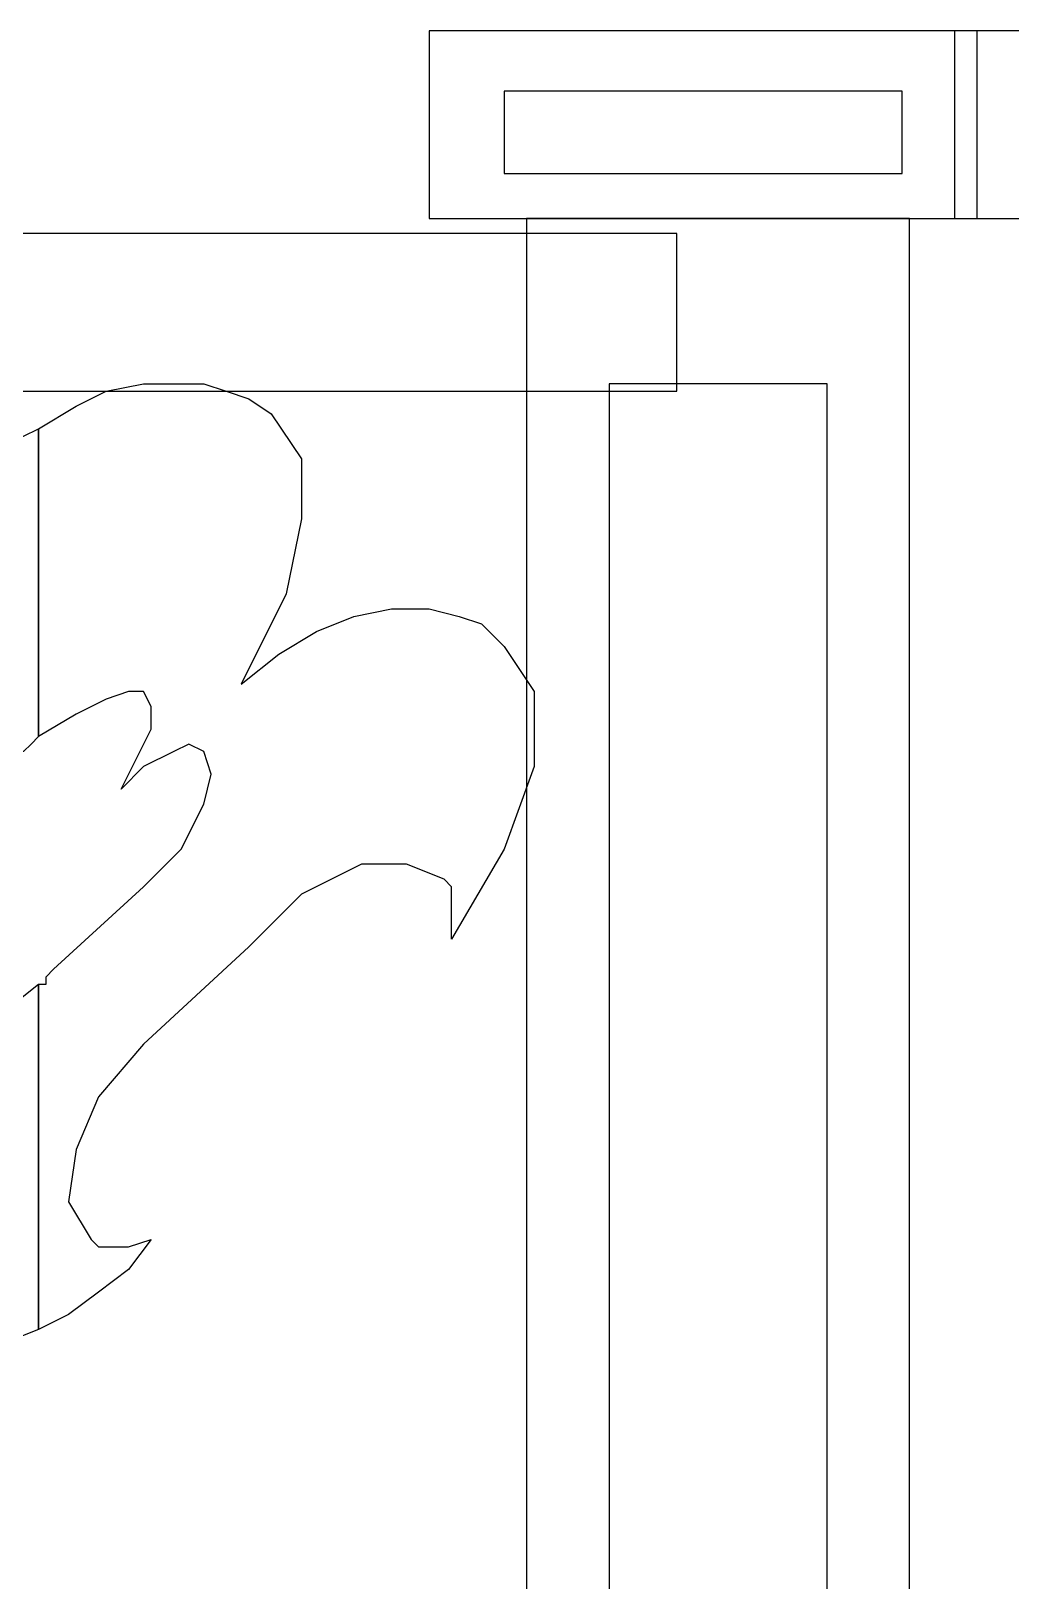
# Model space of a CAD drawing. Header units: centimetres. Extents: x -68 to 49, y -36 to 8.
# Drawn here: x -37.75 to -28.15, y -9.89 to 5.3 of the extents above; entities that cross this region are included whole.
import ezdxf

# ---------------------------------------------------------------- set-up
doc = ezdxf.new("R2010")
doc.units = ezdxf.units.CM
doc.header["$MEASUREMENT"] = 0
doc.layers.add('layer 1', color=7, linetype='Continuous')

msp = doc.modelspace()

# ---------------------------------------------------------------- linework, layer by layer
at = {"layer": 'layer 1', "color": 98}
for points, knots in [([(-33.85305, 5.30087), (-33.85305, 5.30087), (-28.4812, 5.30087), (-28.4812, 5.30087), (-28.4812, 5.30087), (-28.4812, 5.30087), (-28.4812, 3.4612), (-28.4812, 3.4612), (-28.4812, 3.4612), (-28.4812, 3.4612), (-33.85305, 3.4612), (-33.85305, 3.4612), (-33.85305, 3.4612), (-33.85305, 3.4612), (-33.85305, 5.30087), (-33.85305, 5.30087)], [0, 0, 0, 0, 0.25, 0.25, 0.25, 0.25, 0.5, 0.5, 0.5, 0.5, 0.75, 0.75, 0.75, 0.75, 1, 1, 1, 1]), ([(-28.70196, 5.30087), (-28.70196, 5.30087), (-23.4037, 5.30087), (-23.4037, 5.30087), (-23.4037, 5.30087), (-23.4037, 5.30087), (-23.4037, 3.4612), (-23.4037, 3.4612), (-23.4037, 3.4612), (-23.4037, 3.4612), (-28.70196, 3.4612), (-28.70196, 3.4612), (-28.70196, 3.4612), (-28.70196, 3.4612), (-28.70196, 5.30087), (-28.70196, 5.30087)], [0, 0, 0, 0, 0.25, 0.25, 0.25, 0.25, 0.5, 0.5, 0.5, 0.5, 0.75, 0.75, 0.75, 0.75, 1, 1, 1, 1]), ([(-32.89642, 3.4612), (-32.89642, 3.4612), (-29.14348, 3.4612), (-29.14348, 3.4612), (-29.14348, 3.4612), (-29.14348, 3.4612), (-29.14348, -34.58325), (-29.14348, -34.58325), (-29.14348, -34.58325), (-29.14348, -34.58325), (-32.89642, -34.58325), (-32.89642, -34.58325), (-32.89642, -34.58325), (-32.89642, -34.58325), (-32.89642, 3.4612), (-32.89642, 3.4612)], [0, 0, 0, 0, 0.25, 0.25, 0.25, 0.25, 0.5, 0.5, 0.5, 0.5, 0.75, 0.75, 0.75, 0.75, 1, 1, 1, 1]), ([(-63.72934, 3.31403), (-63.72934, 3.31403), (-31.42468, 3.31403), (-31.42468, 3.31403), (-31.42468, 3.31403), (-31.42468, 3.31403), (-31.42468, 1.7687), (-31.42468, 1.7687), (-31.42468, 1.7687), (-31.42468, 1.7687), (-63.72934, 1.7687), (-63.72934, 1.7687), (-63.72934, 1.7687), (-63.72934, 1.7687), (-63.72934, 3.31403), (-63.72934, 3.31403)], [0, 0, 0, 0, 0.25, 0.25, 0.25, 0.25, 0.5, 0.5, 0.5, 0.5, 0.75, 0.75, 0.75, 0.75, 1, 1, 1, 1]), ([(-37.67957, -7.42967), (-37.67957, -7.42967), (-37.38522, -7.28249), (-37.38522, -7.28249), (-37.38522, -7.28249), (-37.38522, -7.28249), (-37.09087, -7.06173), (-37.09087, -7.06173), (-37.09087, -7.06173), (-37.09087, -7.06173), (-36.79652, -6.84097), (-36.79652, -6.84097), (-36.79652, -6.84097), (-36.79652, -6.84097), (-36.57576, -6.54662), (-36.57576, -6.54662), (-36.57576, -6.54662), (-36.57576, -6.54662), (-36.79652, -6.62021), (-36.79652, -6.62021), (-36.79652, -6.62021), (-36.79652, -6.62021), (-36.9437, -6.62021), (-36.9437, -6.62021), (-36.9437, -6.62021), (-36.9437, -6.62021), (-37.09087, -6.62021), (-37.09087, -6.62021), (-37.09087, -6.62021), (-37.09087, -6.62021), (-37.16446, -6.54662), (-37.16446, -6.54662), (-37.16446, -6.54662), (-37.16446, -6.54662), (-37.16446, -6.54662), (-37.16446, -6.54662), (-37.16446, -6.54662), (-37.16446, -6.54662), (-37.38522, -6.17869), (-37.38522, -6.17869), (-37.38522, -6.17869), (-37.38522, -6.17869), (-37.31163, -5.66358), (-37.31163, -5.66358), (-37.31163, -5.66358), (-37.31163, -5.66358), (-37.09087, -5.14847), (-37.09087, -5.14847), (-37.09087, -5.14847), (-37.09087, -5.14847), (-36.64935, -4.63336), (-36.64935, -4.63336), (-36.64935, -4.63336), (-36.64935, -4.63336), (-35.61913, -3.67673), (-35.61913, -3.67673), (-35.61913, -3.67673), (-35.61913, -3.67673), (-35.10403, -3.16163), (-35.10403, -3.16163), (-35.10403, -3.16163), (-35.10403, -3.16163), (-34.51533, -2.86728), (-34.51533, -2.86728), (-34.51533, -2.86728), (-34.51533, -2.86728), (-34.07381, -2.86728), (-34.07381, -2.86728), (-34.07381, -2.86728), (-34.07381, -2.86728), (-33.70587, -3.01445), (-33.70587, -3.01445), (-33.70587, -3.01445), (-33.70587, -3.01445), (-33.70587, -3.01445), (-33.70587, -3.01445), (-33.70587, -3.01445), (-33.70587, -3.01445), (-33.63229, -3.08804), (-33.63229, -3.08804), (-33.63229, -3.08804), (-33.63229, -3.08804), (-33.63229, -3.23521), (-33.63229, -3.23521), (-33.63229, -3.23521), (-33.63229, -3.23521), (-33.63229, -3.45597), (-33.63229, -3.45597), (-33.63229, -3.45597), (-33.63229, -3.45597), (-33.63229, -3.60315), (-33.63229, -3.60315), (-33.63229, -3.60315), (-33.63229, -3.60315), (-33.11718, -2.7201), (-33.11718, -2.7201), (-33.11718, -2.7201), (-33.11718, -2.7201), (-32.82283, -1.91065), (-32.82283, -1.91065), (-32.82283, -1.91065), (-32.82283, -1.91065), (-32.82283, -1.17478), (-32.82283, -1.17478), (-32.82283, -1.17478), (-32.82283, -1.17478), (-33.11718, -0.73326), (-33.11718, -0.73326), (-33.11718, -0.73326), (-33.11718, -0.73326), (-33.11718, -0.73326), (-33.11718, -0.73326), (-33.11718, -0.73326), (-33.11718, -0.73326), (-33.33794, -0.5125), (-33.33794, -0.5125), (-33.33794, -0.5125), (-33.33794, -0.5125), (-33.5587, -0.43891), (-33.5587, -0.43891), (-33.5587, -0.43891), (-33.5587, -0.43891), (-33.85305, -0.36532), (-33.85305, -0.36532), (-33.85305, -0.36532), (-33.85305, -0.36532), (-34.22098, -0.36532), (-34.22098, -0.36532), (-34.22098, -0.36532), (-34.22098, -0.36532), (-34.58892, -0.43891), (-34.58892, -0.43891), (-34.58892, -0.43891), (-34.58892, -0.43891), (-34.95685, -0.58608), (-34.95685, -0.58608), (-34.95685, -0.58608), (-34.95685, -0.58608), (-35.32479, -0.80684), (-35.32479, -0.80684), (-35.32479, -0.80684), (-35.32479, -0.80684), (-35.69272, -1.10119), (-35.69272, -1.10119), (-35.69272, -1.10119), (-35.69272, -1.10119), (-35.2512, -0.21815), (-35.2512, -0.21815), (-35.2512, -0.21815), (-35.2512, -0.21815), (-35.10403, 0.51772), (-35.10403, 0.51772), (-35.10403, 0.51772), (-35.10403, 0.51772), (-35.10403, 1.10642), (-35.10403, 1.10642), (-35.10403, 1.10642), (-35.10403, 1.10642), (-35.39837, 1.54794), (-35.39837, 1.54794), (-35.39837, 1.54794), (-35.39837, 1.54794), (-35.39837, 1.54794), (-35.39837, 1.54794), (-35.39837, 1.54794), (-35.39837, 1.54794), (-35.61913, 1.69511), (-35.61913, 1.69511), (-35.61913, 1.69511), (-35.61913, 1.69511), (-35.83989, 1.7687), (-35.83989, 1.7687), (-35.83989, 1.7687), (-35.83989, 1.7687), (-36.06066, 1.84229), (-36.06066, 1.84229), (-36.06066, 1.84229), (-36.06066, 1.84229), (-36.355, 1.84229), (-36.355, 1.84229), (-36.355, 1.84229), (-36.355, 1.84229), (-36.64935, 1.84229), (-36.64935, 1.84229), (-36.64935, 1.84229), (-36.64935, 1.84229), (-37.01729, 1.7687), (-37.01729, 1.7687), (-37.01729, 1.7687), (-37.01729, 1.7687), (-37.31163, 1.62153), (-37.31163, 1.62153), (-37.31163, 1.62153), (-37.31163, 1.62153), (-37.67957, 1.40076), (-37.67957, 1.40076), (-37.67957, 1.40076), (-37.67957, 1.40076), (-37.67957, -1.6163), (-37.67957, -1.6163), (-37.67957, -1.6163), (-37.67957, -1.6163), (-37.31163, -1.39554), (-37.31163, -1.39554), (-37.31163, -1.39554), (-37.31163, -1.39554), (-37.01729, -1.24837), (-37.01729, -1.24837), (-37.01729, -1.24837), (-37.01729, -1.24837), (-36.79652, -1.17478), (-36.79652, -1.17478), (-36.79652, -1.17478), (-36.79652, -1.17478), (-36.64935, -1.17478), (-36.64935, -1.17478), (-36.64935, -1.17478), (-36.64935, -1.17478), (-36.64935, -1.17478), (-36.64935, -1.17478), (-36.64935, -1.17478), (-36.64935, -1.17478), (-36.57576, -1.32195), (-36.57576, -1.32195), (-36.57576, -1.32195), (-36.57576, -1.32195), (-36.57576, -1.54271), (-36.57576, -1.54271), (-36.57576, -1.54271), (-36.57576, -1.54271), (-36.72294, -1.83706), (-36.72294, -1.83706), (-36.72294, -1.83706), (-36.72294, -1.83706), (-36.87011, -2.13141), (-36.87011, -2.13141), (-36.87011, -2.13141), (-36.87011, -2.13141), (-36.64935, -1.91065), (-36.64935, -1.91065), (-36.64935, -1.91065), (-36.64935, -1.91065), (-36.355, -1.76347), (-36.355, -1.76347), (-36.355, -1.76347), (-36.355, -1.76347), (-36.20783, -1.68989), (-36.20783, -1.68989), (-36.20783, -1.68989), (-36.20783, -1.68989), (-36.06066, -1.76347), (-36.06066, -1.76347), (-36.06066, -1.76347), (-36.06066, -1.76347), (-36.06066, -1.76347), (-36.06066, -1.76347), (-36.06066, -1.76347), (-36.06066, -1.76347), (-35.98707, -1.98423), (-35.98707, -1.98423), (-35.98707, -1.98423), (-35.98707, -1.98423), (-36.06066, -2.27858), (-36.06066, -2.27858), (-36.06066, -2.27858), (-36.06066, -2.27858), (-36.28142, -2.7201), (-36.28142, -2.7201), (-36.28142, -2.7201), (-36.28142, -2.7201), (-36.64935, -3.08804), (-36.64935, -3.08804), (-36.64935, -3.08804), (-36.64935, -3.08804), (-37.53239, -3.89749), (-37.53239, -3.89749), (-37.53239, -3.89749), (-37.53239, -3.89749), (-37.60598, -3.97108), (-37.60598, -3.97108), (-37.60598, -3.97108), (-37.60598, -3.97108), (-37.60598, -4.04467), (-37.60598, -4.04467), (-37.60598, -4.04467), (-37.60598, -4.04467), (-37.60598, -4.04467), (-37.60598, -4.04467), (-37.60598, -4.04467), (-37.60598, -4.04467), (-37.67957, -4.04467), (-37.67957, -4.04467), (-37.67957, -4.04467), (-37.67957, -4.04467), (-37.67957, -7.42967), (-37.67957, -7.42967)], [0, 0, 0, 0, 0.01351351, 0.01351351, 0.01351351, 0.01351351, 0.02702703, 0.02702703, 0.02702703, 0.02702703, 0.04054054, 0.04054054, 0.04054054, 0.04054054, 0.05405405, 0.05405405, 0.05405405, 0.05405405, 0.06756757, 0.06756757, 0.06756757, 0.06756757, 0.08108108, 0.08108108, 0.08108108, 0.08108108, 0.09459459, 0.09459459, 0.09459459, 0.09459459, 0.10810811, 0.10810811, 0.10810811, 0.10810811, 0.12162162, 0.12162162, 0.12162162, 0.12162162, 0.13513514, 0.13513514, 0.13513514, 0.13513514, 0.14864865, 0.14864865, 0.14864865, 0.14864865, 0.16216216, 0.16216216, 0.16216216, 0.16216216, 0.17567568, 0.17567568, 0.17567568, 0.17567568, 0.18918919, 0.18918919, 0.18918919, 0.18918919, 0.2027027, 0.2027027, 0.2027027, 0.2027027, 0.21621622, 0.21621622, 0.21621622, 0.21621622, 0.22972973, 0.22972973, 0.22972973, 0.22972973, 0.24324324, 0.24324324, 0.24324324, 0.24324324, 0.25675676, 0.25675676, 0.25675676, 0.25675676, 0.27027027, 0.27027027, 0.27027027, 0.27027027, 0.28378378, 0.28378378, 0.28378378, 0.28378378, 0.2972973, 0.2972973, 0.2972973, 0.2972973, 0.31081081, 0.31081081, 0.31081081, 0.31081081, 0.32432432, 0.32432432, 0.32432432, 0.32432432, 0.33783784, 0.33783784, 0.33783784, 0.33783784, 0.35135135, 0.35135135, 0.35135135, 0.35135135, 0.36486486, 0.36486486, 0.36486486, 0.36486486, 0.37837838, 0.37837838, 0.37837838, 0.37837838, 0.39189189, 0.39189189, 0.39189189, 0.39189189, 0.40540541, 0.40540541, 0.40540541, 0.40540541, 0.41891892, 0.41891892, 0.41891892, 0.41891892, 0.43243243, 0.43243243, 0.43243243, 0.43243243, 0.44594595, 0.44594595, 0.44594595, 0.44594595, 0.45945946, 0.45945946, 0.45945946, 0.45945946, 0.47297297, 0.47297297, 0.47297297, 0.47297297, 0.48648649, 0.48648649, 0.48648649, 0.48648649, 0.5, 0.5, 0.5, 0.5, 0.51351351, 0.51351351, 0.51351351, 0.51351351, 0.52702703, 0.52702703, 0.52702703, 0.52702703, 0.54054054, 0.54054054, 0.54054054, 0.54054054, 0.55405405, 0.55405405, 0.55405405, 0.55405405, 0.56756757, 0.56756757, 0.56756757, 0.56756757, 0.58108108, 0.58108108, 0.58108108, 0.58108108, 0.59459459, 0.59459459, 0.59459459, 0.59459459, 0.60810811, 0.60810811, 0.60810811, 0.60810811, 0.62162162, 0.62162162, 0.62162162, 0.62162162, 0.63513514, 0.63513514, 0.63513514, 0.63513514, 0.64864865, 0.64864865, 0.64864865, 0.64864865, 0.66216216, 0.66216216, 0.66216216, 0.66216216, 0.67567568, 0.67567568, 0.67567568, 0.67567568, 0.68918919, 0.68918919, 0.68918919, 0.68918919, 0.7027027, 0.7027027, 0.7027027, 0.7027027, 0.71621622, 0.71621622, 0.71621622, 0.71621622, 0.72972973, 0.72972973, 0.72972973, 0.72972973, 0.74324324, 0.74324324, 0.74324324, 0.74324324, 0.75675676, 0.75675676, 0.75675676, 0.75675676, 0.77027027, 0.77027027, 0.77027027, 0.77027027, 0.78378378, 0.78378378, 0.78378378, 0.78378378, 0.7972973, 0.7972973, 0.7972973, 0.7972973, 0.81081081, 0.81081081, 0.81081081, 0.81081081, 0.82432432, 0.82432432, 0.82432432, 0.82432432, 0.83783784, 0.83783784, 0.83783784, 0.83783784, 0.85135135, 0.85135135, 0.85135135, 0.85135135, 0.86486486, 0.86486486, 0.86486486, 0.86486486, 0.87837838, 0.87837838, 0.87837838, 0.87837838, 0.89189189, 0.89189189, 0.89189189, 0.89189189, 0.90540541, 0.90540541, 0.90540541, 0.90540541, 0.91891892, 0.91891892, 0.91891892, 0.91891892, 0.93243243, 0.93243243, 0.93243243, 0.93243243, 0.94594595, 0.94594595, 0.94594595, 0.94594595, 0.95945946, 0.95945946, 0.95945946, 0.95945946, 0.97297297, 0.97297297, 0.97297297, 0.97297297, 0.98648649, 0.98648649, 0.98648649, 0.98648649, 1, 1, 1, 1]), ([(-41.57968, -2.35217), (-41.57968, -2.35217), (-42.16837, -3.16163), (-42.16837, -3.16163), (-42.16837, -3.16163), (-42.16837, -3.16163), (-42.46272, -4.04467), (-42.46272, -4.04467), (-42.46272, -4.04467), (-42.46272, -4.04467), (-42.46272, -4.70695), (-42.46272, -4.70695), (-42.46272, -4.70695), (-42.46272, -4.70695), (-42.16837, -5.29565), (-42.16837, -5.29565), (-42.16837, -5.29565), (-42.16837, -5.29565), (-42.16837, -5.29565), (-42.16837, -5.29565), (-42.16837, -5.29565), (-42.16837, -5.29565), (-41.94761, -5.44282), (-41.94761, -5.44282), (-41.94761, -5.44282), (-41.94761, -5.44282), (-41.72685, -5.51641), (-41.72685, -5.51641), (-41.72685, -5.51641), (-41.72685, -5.51641), (-41.4325, -5.51641), (-41.4325, -5.51641), (-41.4325, -5.51641), (-41.4325, -5.51641), (-41.06457, -5.51641), (-41.06457, -5.51641), (-41.06457, -5.51641), (-41.06457, -5.51641), (-40.69663, -5.44282), (-40.69663, -5.44282), (-40.69663, -5.44282), (-40.69663, -5.44282), (-40.3287, -5.29565), (-40.3287, -5.29565), (-40.3287, -5.29565), (-40.3287, -5.29565), (-39.96076, -5.14847), (-39.96076, -5.14847), (-39.96076, -5.14847), (-39.96076, -5.14847), (-39.59283, -4.92771), (-39.59283, -4.92771), (-39.59283, -4.92771), (-39.59283, -4.92771), (-40.03435, -5.66358), (-40.03435, -5.66358), (-40.03435, -5.66358), (-40.03435, -5.66358), (-40.18152, -6.39945), (-40.18152, -6.39945), (-40.18152, -6.39945), (-40.18152, -6.39945), (-40.18152, -7.06173), (-40.18152, -7.06173), (-40.18152, -7.06173), (-40.18152, -7.06173), (-39.88718, -7.57684), (-39.88718, -7.57684), (-39.88718, -7.57684), (-39.88718, -7.57684), (-39.88718, -7.57684), (-39.88718, -7.57684), (-39.88718, -7.57684), (-39.88718, -7.57684), (-39.74, -7.72402), (-39.74, -7.72402), (-39.74, -7.72402), (-39.74, -7.72402), (-39.51924, -7.7976), (-39.51924, -7.7976), (-39.51924, -7.7976), (-39.51924, -7.7976), (-39.29848, -7.87119), (-39.29848, -7.87119), (-39.29848, -7.87119), (-39.29848, -7.87119), (-39.00413, -7.7976), (-39.00413, -7.7976), (-39.00413, -7.7976), (-39.00413, -7.7976), (-38.70979, -7.7976), (-38.70979, -7.7976), (-38.70979, -7.7976), (-38.70979, -7.7976), (-38.34185, -7.72402), (-38.34185, -7.72402), (-38.34185, -7.72402), (-38.34185, -7.72402), (-38.0475, -7.57684), (-38.0475, -7.57684), (-38.0475, -7.57684), (-38.0475, -7.57684), (-37.67957, -7.42967), (-37.67957, -7.42967), (-37.67957, -7.42967), (-37.67957, -7.42967), (-37.67957, -4.04467), (-37.67957, -4.04467), (-37.67957, -4.04467), (-37.67957, -4.04467), (-38.0475, -4.33902), (-38.0475, -4.33902), (-38.0475, -4.33902), (-38.0475, -4.33902), (-38.34185, -4.55978), (-38.34185, -4.55978), (-38.34185, -4.55978), (-38.34185, -4.55978), (-38.6362, -4.63336), (-38.6362, -4.63336), (-38.6362, -4.63336), (-38.6362, -4.63336), (-38.85696, -4.63336), (-38.85696, -4.63336), (-38.85696, -4.63336), (-38.85696, -4.63336), (-38.85696, -4.63336), (-38.85696, -4.63336), (-38.85696, -4.63336), (-38.85696, -4.63336), (-38.85696, -4.48619), (-38.85696, -4.48619), (-38.85696, -4.48619), (-38.85696, -4.48619), (-38.85696, -4.26543), (-38.85696, -4.26543), (-38.85696, -4.26543), (-38.85696, -4.26543), (-38.70979, -3.97108), (-38.70979, -3.97108), (-38.70979, -3.97108), (-38.70979, -3.97108), (-38.41544, -3.67673), (-38.41544, -3.67673), (-38.41544, -3.67673), (-38.41544, -3.67673), (-38.70979, -3.89749), (-38.70979, -3.89749), (-38.70979, -3.89749), (-38.70979, -3.89749), (-39.00413, -4.04467), (-39.00413, -4.04467), (-39.00413, -4.04467), (-39.00413, -4.04467), (-39.22489, -4.04467), (-39.22489, -4.04467), (-39.22489, -4.04467), (-39.22489, -4.04467), (-39.37207, -4.04467), (-39.37207, -4.04467), (-39.37207, -4.04467), (-39.37207, -4.04467), (-39.37207, -4.04467), (-39.37207, -4.04467), (-39.37207, -4.04467), (-39.37207, -4.04467), (-39.44565, -3.82391), (-39.44565, -3.82391), (-39.44565, -3.82391), (-39.44565, -3.82391), (-39.37207, -3.45597), (-39.37207, -3.45597), (-39.37207, -3.45597), (-39.37207, -3.45597), (-39.15131, -3.08804), (-39.15131, -3.08804), (-39.15131, -3.08804), (-39.15131, -3.08804), (-38.78337, -2.64652), (-38.78337, -2.64652), (-38.78337, -2.64652), (-38.78337, -2.64652), (-37.90033, -1.83706), (-37.90033, -1.83706), (-37.90033, -1.83706), (-37.90033, -1.83706), (-37.90033, -1.76347), (-37.90033, -1.76347), (-37.90033, -1.76347), (-37.90033, -1.76347), (-37.82674, -1.76347), (-37.82674, -1.76347), (-37.82674, -1.76347), (-37.82674, -1.76347), (-37.75316, -1.68989), (-37.75316, -1.68989), (-37.75316, -1.68989), (-37.75316, -1.68989), (-37.67957, -1.6163), (-37.67957, -1.6163), (-37.67957, -1.6163), (-37.67957, -1.6163), (-37.67957, 1.40076), (-37.67957, 1.40076), (-37.67957, 1.40076), (-37.67957, 1.40076), (-37.82674, 1.32718), (-37.82674, 1.32718), (-37.82674, 1.32718), (-37.82674, 1.32718), (-37.97392, 1.25359), (-37.97392, 1.25359), (-37.97392, 1.25359), (-37.97392, 1.25359), (-38.0475, 1.18), (-38.0475, 1.18), (-38.0475, 1.18), (-38.0475, 1.18), (-38.12109, 1.10642), (-38.12109, 1.10642), (-38.12109, 1.10642), (-38.12109, 1.10642), (-38.12109, 1.10642), (-38.12109, 1.10642), (-38.12109, 1.10642), (-38.12109, 1.10642), (-38.12109, 1.03283), (-38.12109, 1.03283), (-38.12109, 1.03283), (-38.12109, 1.03283), (-38.12109, 0.95924), (-38.12109, 0.95924), (-38.12109, 0.95924), (-38.12109, 0.95924), (-38.0475, 0.95924), (-38.0475, 0.95924), (-38.0475, 0.95924), (-38.0475, 0.95924), (-38.0475, 0.95924), (-38.0475, 0.95924), (-38.0475, 0.95924), (-38.0475, 0.95924), (-37.90033, 0.59131), (-37.90033, 0.59131), (-37.90033, 0.59131), (-37.90033, 0.59131), (-37.90033, 0.14979), (-37.90033, 0.14979), (-37.90033, 0.14979), (-37.90033, 0.14979), (-38.19468, -0.36532), (-38.19468, -0.36532), (-38.19468, -0.36532), (-38.19468, -0.36532), (-38.6362, -0.88043), (-38.6362, -0.88043), (-38.6362, -0.88043), (-38.6362, -0.88043), (-39.59283, -1.83706), (-39.59283, -1.83706), (-39.59283, -1.83706), (-39.59283, -1.83706), (-40.18152, -2.27858), (-40.18152, -2.27858), (-40.18152, -2.27858), (-40.18152, -2.27858), (-40.69663, -2.57293), (-40.69663, -2.57293), (-40.69663, -2.57293), (-40.69663, -2.57293), (-41.21174, -2.64652), (-41.21174, -2.64652), (-41.21174, -2.64652), (-41.21174, -2.64652), (-41.57968, -2.57293), (-41.57968, -2.57293), (-41.57968, -2.57293), (-41.57968, -2.57293), (-41.57968, -2.57293), (-41.57968, -2.57293), (-41.57968, -2.57293), (-41.57968, -2.57293), (-41.57968, -2.49934), (-41.57968, -2.49934), (-41.57968, -2.49934), (-41.57968, -2.49934), (-41.57968, -2.42576), (-41.57968, -2.42576), (-41.57968, -2.42576), (-41.57968, -2.42576), (-41.57968, -2.42576), (-41.57968, -2.42576), (-41.57968, -2.42576), (-41.57968, -2.42576), (-41.57968, -2.35217), (-41.57968, -2.35217)], [0, 0, 0, 0, 0.01351351, 0.01351351, 0.01351351, 0.01351351, 0.02702703, 0.02702703, 0.02702703, 0.02702703, 0.04054054, 0.04054054, 0.04054054, 0.04054054, 0.05405405, 0.05405405, 0.05405405, 0.05405405, 0.06756757, 0.06756757, 0.06756757, 0.06756757, 0.08108108, 0.08108108, 0.08108108, 0.08108108, 0.09459459, 0.09459459, 0.09459459, 0.09459459, 0.10810811, 0.10810811, 0.10810811, 0.10810811, 0.12162162, 0.12162162, 0.12162162, 0.12162162, 0.13513514, 0.13513514, 0.13513514, 0.13513514, 0.14864865, 0.14864865, 0.14864865, 0.14864865, 0.16216216, 0.16216216, 0.16216216, 0.16216216, 0.17567568, 0.17567568, 0.17567568, 0.17567568, 0.18918919, 0.18918919, 0.18918919, 0.18918919, 0.2027027, 0.2027027, 0.2027027, 0.2027027, 0.21621622, 0.21621622, 0.21621622, 0.21621622, 0.22972973, 0.22972973, 0.22972973, 0.22972973, 0.24324324, 0.24324324, 0.24324324, 0.24324324, 0.25675676, 0.25675676, 0.25675676, 0.25675676, 0.27027027, 0.27027027, 0.27027027, 0.27027027, 0.28378378, 0.28378378, 0.28378378, 0.28378378, 0.2972973, 0.2972973, 0.2972973, 0.2972973, 0.31081081, 0.31081081, 0.31081081, 0.31081081, 0.32432432, 0.32432432, 0.32432432, 0.32432432, 0.33783784, 0.33783784, 0.33783784, 0.33783784, 0.35135135, 0.35135135, 0.35135135, 0.35135135, 0.36486486, 0.36486486, 0.36486486, 0.36486486, 0.37837838, 0.37837838, 0.37837838, 0.37837838, 0.39189189, 0.39189189, 0.39189189, 0.39189189, 0.40540541, 0.40540541, 0.40540541, 0.40540541, 0.41891892, 0.41891892, 0.41891892, 0.41891892, 0.43243243, 0.43243243, 0.43243243, 0.43243243, 0.44594595, 0.44594595, 0.44594595, 0.44594595, 0.45945946, 0.45945946, 0.45945946, 0.45945946, 0.47297297, 0.47297297, 0.47297297, 0.47297297, 0.48648649, 0.48648649, 0.48648649, 0.48648649, 0.5, 0.5, 0.5, 0.5, 0.51351351, 0.51351351, 0.51351351, 0.51351351, 0.52702703, 0.52702703, 0.52702703, 0.52702703, 0.54054054, 0.54054054, 0.54054054, 0.54054054, 0.55405405, 0.55405405, 0.55405405, 0.55405405, 0.56756757, 0.56756757, 0.56756757, 0.56756757, 0.58108108, 0.58108108, 0.58108108, 0.58108108, 0.59459459, 0.59459459, 0.59459459, 0.59459459, 0.60810811, 0.60810811, 0.60810811, 0.60810811, 0.62162162, 0.62162162, 0.62162162, 0.62162162, 0.63513514, 0.63513514, 0.63513514, 0.63513514, 0.64864865, 0.64864865, 0.64864865, 0.64864865, 0.66216216, 0.66216216, 0.66216216, 0.66216216, 0.67567568, 0.67567568, 0.67567568, 0.67567568, 0.68918919, 0.68918919, 0.68918919, 0.68918919, 0.7027027, 0.7027027, 0.7027027, 0.7027027, 0.71621622, 0.71621622, 0.71621622, 0.71621622, 0.72972973, 0.72972973, 0.72972973, 0.72972973, 0.74324324, 0.74324324, 0.74324324, 0.74324324, 0.75675676, 0.75675676, 0.75675676, 0.75675676, 0.77027027, 0.77027027, 0.77027027, 0.77027027, 0.78378378, 0.78378378, 0.78378378, 0.78378378, 0.7972973, 0.7972973, 0.7972973, 0.7972973, 0.81081081, 0.81081081, 0.81081081, 0.81081081, 0.82432432, 0.82432432, 0.82432432, 0.82432432, 0.83783784, 0.83783784, 0.83783784, 0.83783784, 0.85135135, 0.85135135, 0.85135135, 0.85135135, 0.86486486, 0.86486486, 0.86486486, 0.86486486, 0.87837838, 0.87837838, 0.87837838, 0.87837838, 0.89189189, 0.89189189, 0.89189189, 0.89189189, 0.90540541, 0.90540541, 0.90540541, 0.90540541, 0.91891892, 0.91891892, 0.91891892, 0.91891892, 0.93243243, 0.93243243, 0.93243243, 0.93243243, 0.94594595, 0.94594595, 0.94594595, 0.94594595, 0.95945946, 0.95945946, 0.95945946, 0.95945946, 0.97297297, 0.97297297, 0.97297297, 0.97297297, 0.98648649, 0.98648649, 0.98648649, 0.98648649, 1, 1, 1, 1])]:
    msp.add_open_spline(points, degree=3, knots=knots, dxfattribs=at)
at = {"layer": 'layer 1', "color": 105}
for points in [[(-33.11718, 4.71218), (-33.11718, 4.71218), (-29.21707, 4.71218), (-29.21707, 4.71218), (-29.21707, 4.71218), (-29.21707, 4.71218), (-29.21707, 3.90272), (-29.21707, 3.90272), (-29.21707, 3.90272), (-29.21707, 3.90272), (-33.11718, 3.90272), (-33.11718, 3.90272), (-33.11718, 3.90272), (-33.11718, 3.90272), (-33.11718, 4.71218), (-33.11718, 4.71218)], [(-32.08696, 1.84229), (-32.08696, 1.84229), (-29.95294, 1.84229), (-29.95294, 1.84229), (-29.95294, 1.84229), (-29.95294, 1.84229), (-29.95294, -33.47944), (-29.95294, -33.47944), (-29.95294, -33.47944), (-29.95294, -33.47944), (-32.08696, -33.47944), (-32.08696, -33.47944), (-32.08696, -33.47944), (-32.08696, -33.47944), (-32.08696, 1.84229), (-32.08696, 1.84229)]]:
    msp.add_open_spline(points, degree=3, knots=[0, 0, 0, 0, 0.25, 0.25, 0.25, 0.25, 0.5, 0.5, 0.5, 0.5, 0.75, 0.75, 0.75, 0.75, 1, 1, 1, 1], dxfattribs=at)

doc.saveas('drawing.dxf')
